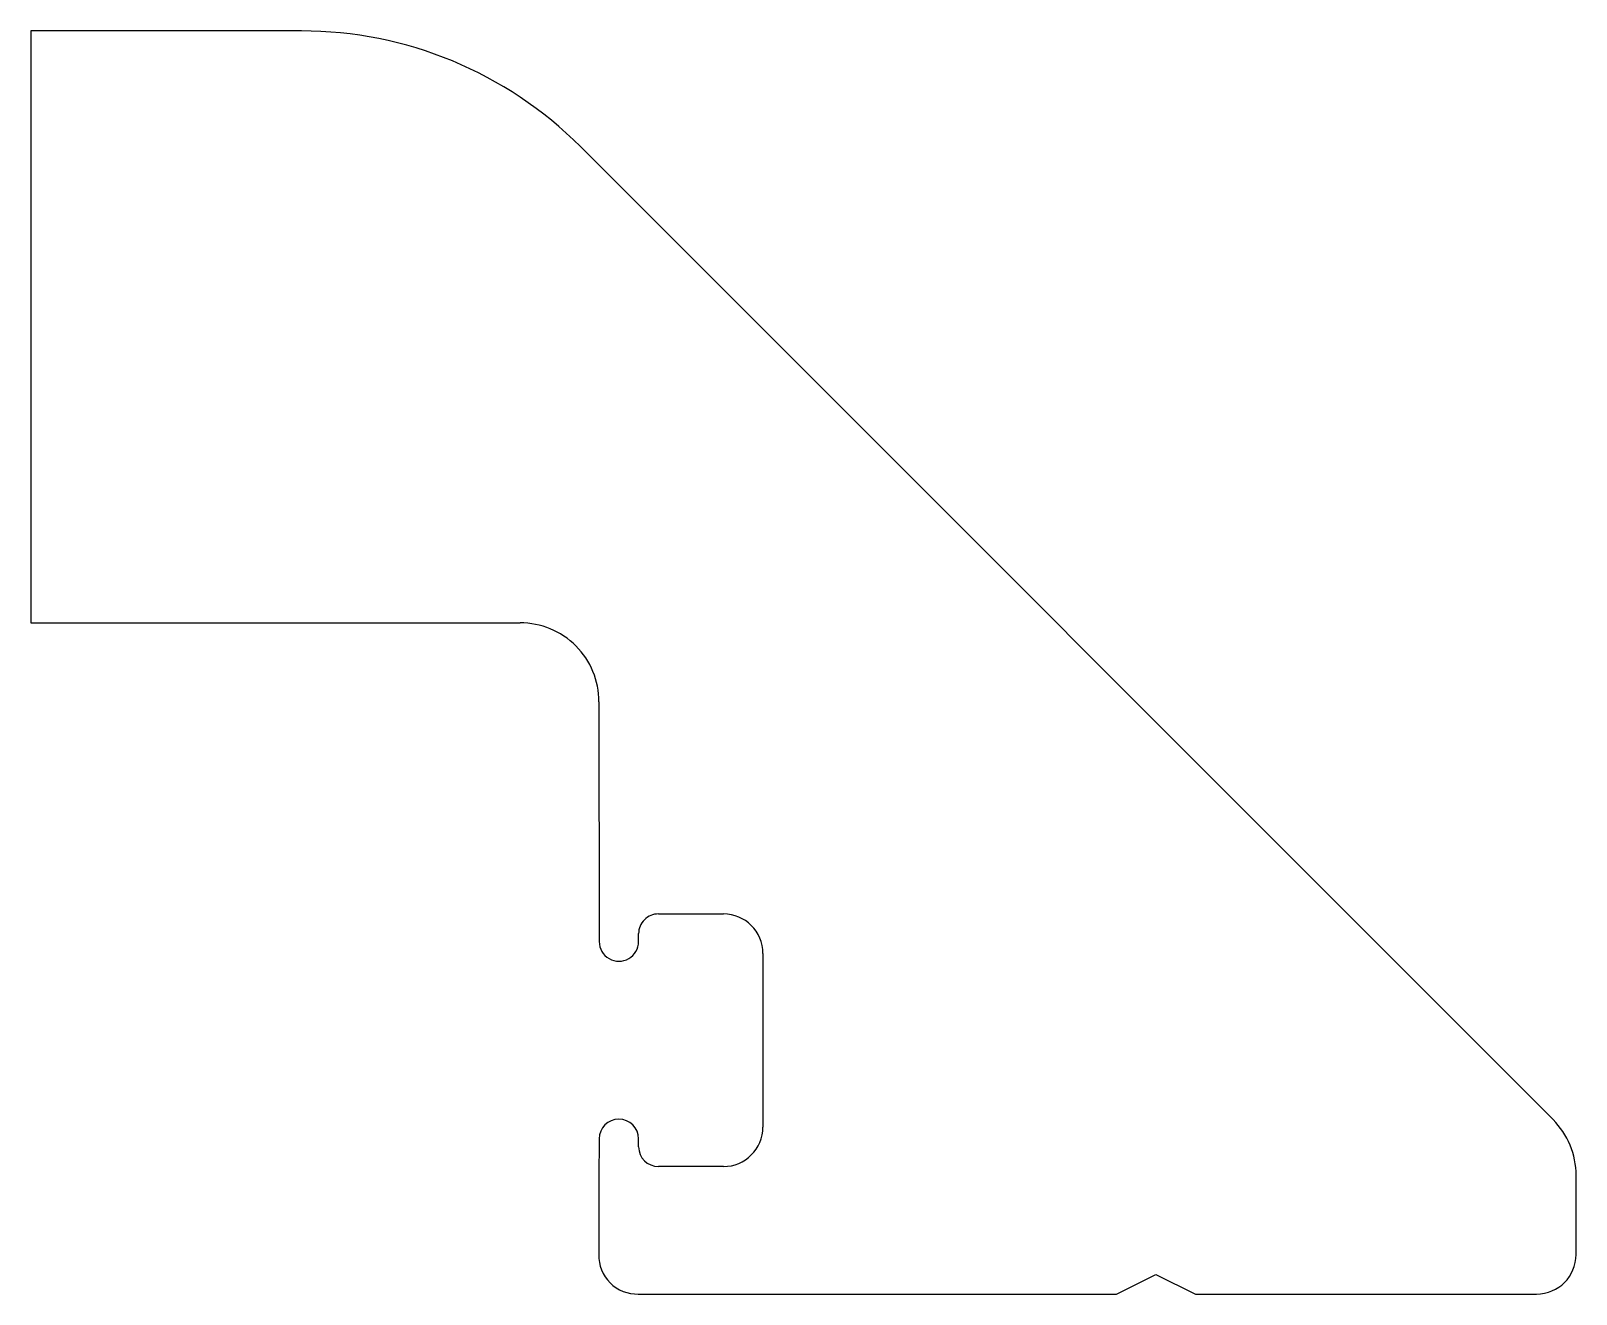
# Model space of a CAD drawing. Extents: x 762.3 to 801.4, y 353.8 to 385.8.
import ezdxf

# ---------------------------------------------------------------- set-up
doc = ezdxf.new("R2010")
doc.units = 0
doc.header["$LTSCALE"] = 0.1
doc.layers.get('0').update_dxf_attribs({"linetype": 'CONTINUOUS'})

msp = doc.modelspace()

# ---------------------------------------------------------------- linework, layer by layer
at = {"color": 0, "ltscale": 0.375}
for p, q in [((769.134, 385.849), (762.276, 385.849)), ((762.276, 385.849), (762.276, 370.849)), ((800.862, 358.264), (776.205, 382.92)), ((762.276, 370.849), (774.676, 370.849)), ((776.676, 368.849), (776.682, 362.775)), ((778.182, 363.475), (779.832, 363.475)), ((777.682, 362.775), (777.682, 362.975)), ((780.832, 362.475), (780.832, 358.075)), ((776.682, 357.775), (776.672, 356.775)), ((777.682, 357.575), (777.682, 357.775)), ((779.832, 357.075), (778.182, 357.075)), ((776.672, 356.775), (776.674, 354.841)), ((801.447, 354.842), (801.447, 356.849)), ((789.796, 353.842), (790.796, 354.342)), ((790.796, 354.342), (791.796, 353.842)), ((777.674, 353.842), (789.796, 353.842)), ((791.796, 353.842), (800.447, 353.842))]:
    msp.add_line(p, q, dxfattribs=at)
for centre, radius, start, end in [((769.139, 375.862), 9.987, 44.9693, 90.0306), ((774.681, 368.855), 1.995, 359.8479, 90.1521), ((778.181, 362.975), 0.5, 89.9503, 180.0497), ((779.832, 362.475), 1, 360, 90), ((777.182, 362.775), 0.5, 179.9968, 0.0032), ((777.182, 357.775), 0.5, 360, 180), ((779.832, 358.075), 1, 270, 360), ((799.45, 356.85), 1.998, 359.9723, 45.0277), ((778.182, 357.575), 0.5, 180, 270), ((777.642, 354.81), 0.968, 178.1615, 271.898), ((800.447, 354.842), 1, 270, 360)]:
    msp.add_arc(centre, radius, start, end, dxfattribs=at)

doc.saveas('drawing.dxf')
